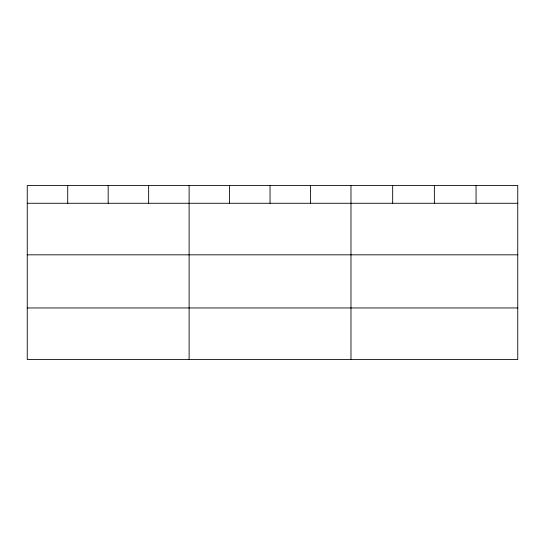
<?xml version="1.0" encoding="UTF-8"?>
<svg xmlns="http://www.w3.org/2000/svg" width="545" height="545" viewBox="0 0 545 545"><rect width="100%" height="100%" fill="white"/><g stroke="black" fill="none" stroke-linecap="round" stroke-linejoin="round"><path stroke-width="0.82" d="M517.75 254.828L517.75 185.484L27.25 185.484L27.25 359.516L517.75 359.516L517.75 254.828L27.25 254.828M27.25 203.271L517.75 203.271M27.25 307.952L517.75 307.952M476.058 185.484L476.058 203.271M434.365 185.484L434.365 203.271M392.673 185.484L392.673 203.271M350.98 185.484L350.98 359.516M310.514 185.484L310.514 203.271M270.048 185.484L270.048 203.271M229.581 185.484L229.581 203.271M189.115 185.484L189.115 359.516M148.649 185.484L148.649 203.271M108.183 185.484L108.183 203.271M67.716 185.484L67.716 203.271"/></g></svg>
